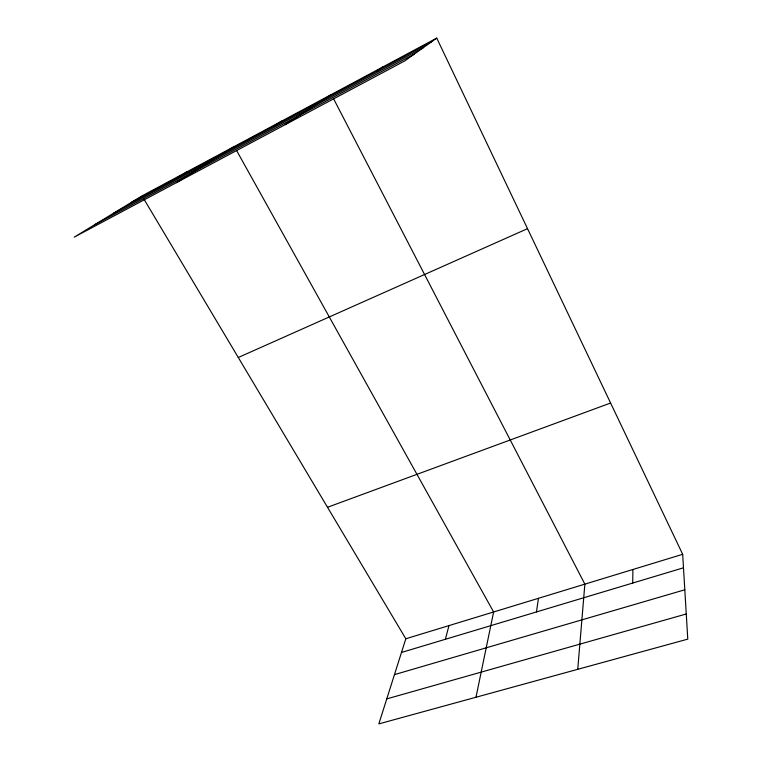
<?xml version="1.0" encoding="UTF-8"?>
<svg xmlns="http://www.w3.org/2000/svg" width="762" height="762" viewBox="0 0 762 762"><rect width="100%" height="100%" fill="white"/><g stroke="black" fill="none" stroke-linecap="round" stroke-linejoin="round"><path stroke-width="1.14" d="M632.708 583.054L632.908 569.49M577.748 669.322L584.864 584.149L333.565 98.736M536.448 611.943L538.467 598.303M475.983 697.24L493.624 611.981L236.63 150.609M445.36 639.289L448.98 625.602M143.837 198.93L405.822 638.766L378.838 723.9L687.781 639.128L682.676 554.307L436.74 38.1L142.027 195.891L74.219 237.144L404.66 60.97L436.74 38.1M376.78 71.066L382.953 66.894M285.178 124.673L331.375 94.507M273.653 126.244L281.873 121.015M176.451 182.642L234.325 146.466M177.298 177.803L187.252 171.669M131.293 202.416L431.74 41.662M113.767 213.084L423.51 47.53M94.412 224.857L414.328 54.073M238.287 357.492L527.533 228.657M327.508 507.282L610.6 403.022M405.822 638.766L682.676 554.307M401.479 652.462L683.485 567.804M394.449 674.637L684.809 589.788M386.763 698.887L686.267 613.981"/></g></svg>
